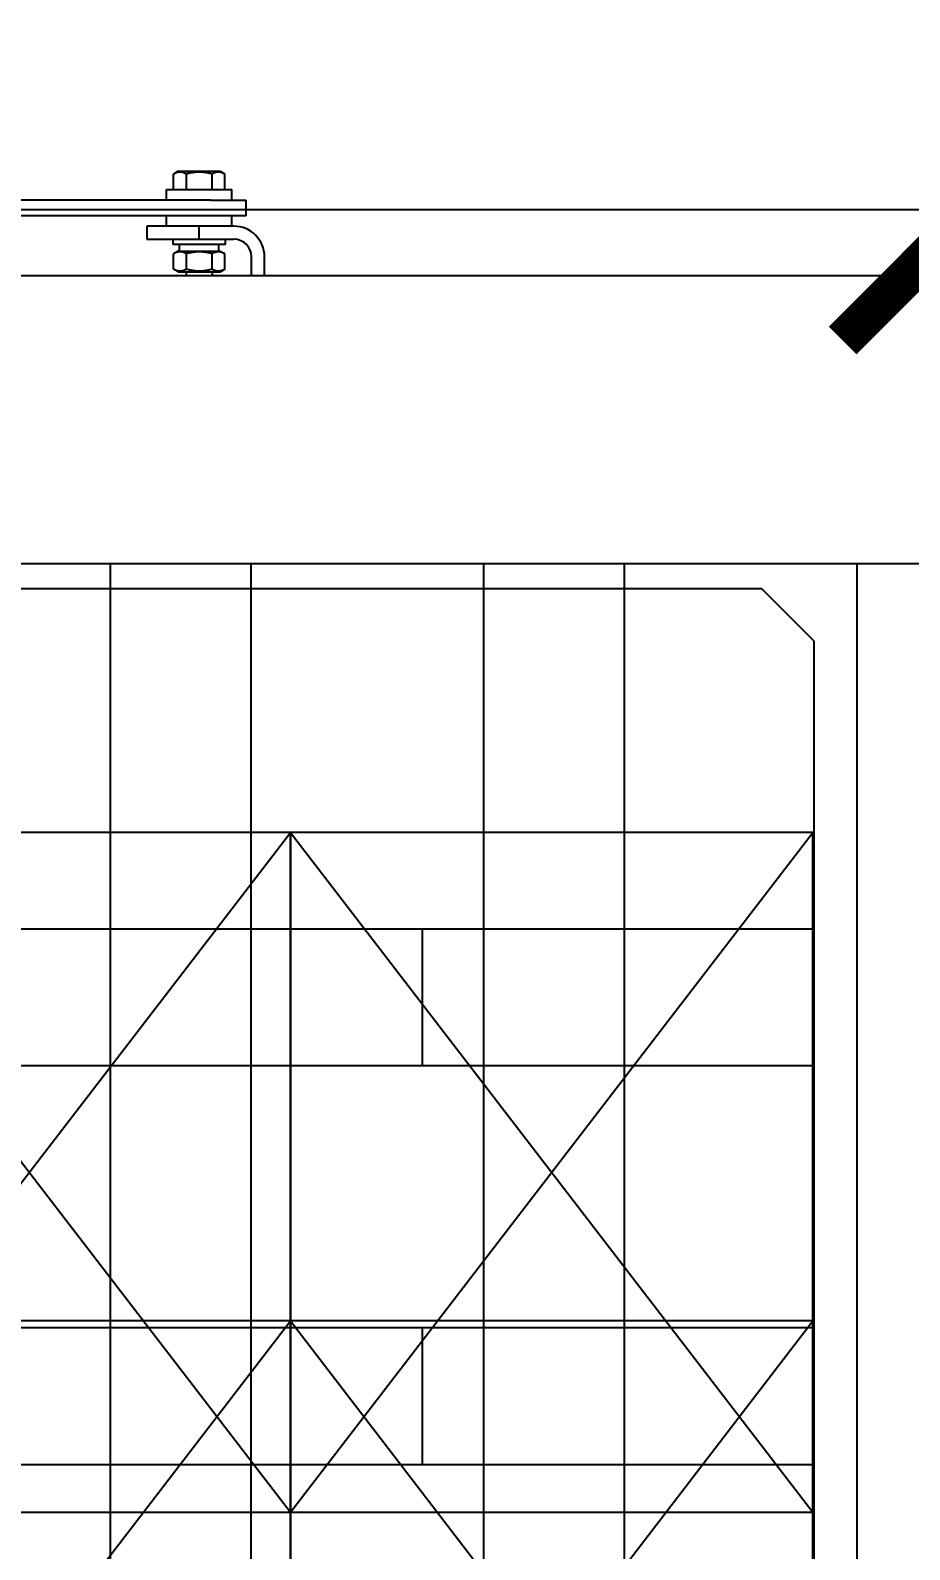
# Model space of a CAD drawing. Header units: millimetres. Extents: x -383313 to -161684, y -117025 to 99224.
# Drawn here: x -328504 to -328167, y 31817 to 32398 of the extents above; entities that cross this region are included whole.
import ezdxf

# ---------------------------------------------------------------- set-up
doc = ezdxf.new("R2010")
doc.units = ezdxf.units.MM
doc.header["$MEASUREMENT"] = 0
doc.linetypes.add('DASHED', pattern=[0.75, 0.5, -0.25])
doc.layers.get('Defpoints').update_dxf_attribs({"color": 31})
doc.layers.add('001__КОНСТРУКТИВ__размеры внутр.', color=7, linetype='Continuous')
doc.layers.add('Робот', color=30, linetype='Continuous')
doc.styles.add('PSTUDIO', font='arial.ttf')
doc.dimstyles.new('PS_TICK', dxfattribs={"dimscale": 100, "dimtxt": 2.5, "dimasz": 1, "dimexe": 2, "dimexo": 2, "dimgap": 1, "dimtad": 1, "dimdec": 0, "dimzin": 0, "dimdsep": 46, "dimtxsty": 'PSTUDIO', "dimblk": 'ARCHTICK', "dimcen": 2, "dimdle": 1.5, "dimse1": 1, "dimse2": 1, "dimadec": 0, "dimazin": 0, "dimtfac": 1, "dimtdec": 0, "dimtix": 1, "dimtmove": 1, "dimatfit": 3, "dimldrblk": 'ARCHTICK', "dimfxl": 1, "dimtolj": 1, "dimtzin": 0, "dimarcsym": 0})

# ---------------------------------------------------------------- blocks, each defined once
blk = doc.blocks.new('паллета1')
at = {"color": 44}
for p, q in [((20, 600), (0, 580)), ((130, 600), (20, 600)), ((130, -600), (130, 600)), ((182.5, 600), (130, 600)), ((282.5, 600), (182.5, 600)), ((182.5, 600), (182.5, -600)), ((282.5, -600), (282.5, 600)), ((335, 600), (282.5, 600)), ((465, 600), (335, 600)), ((335, 600), (335, -600)), ((0, 580), (0, -580)), ((130, 450), (182.5, 450)), ((282.5, 450), (335, 450))]:
    blk.add_line(p, q, dxfattribs=at)
blk = doc.blocks.new('_ArchTick')
at = {"color": 0, "linetype": 'ByBlock', "const_width": 0.15}
blk.add_lwpolyline([(-0.5, -0.5), (0.5, 0.5)], dxfattribs=at)
blk = doc.blocks.new('*D251')
at = {"layer": '001__КОНСТРУКТИВ__размеры внутр.', "color": 0, "linetype": 'ByBlock', "lineweight": -2, "ltscale": 100, "transparency": 16777216}
for p, q in [((-329342.69, 32909.38), (-329342.69, 32129.36)), ((-328142.69, 32909.38), (-328142.69, 32129.36)), ((-327992.69, 32329.36), (-329492.69, 32329.36))]:
    blk.add_line(p, q, dxfattribs=at)
at = {"layer": 'Defpoints', "color": 0, "ltscale": 100, "transparency": 16777216}
for p in [(-329342.69, 33109.38), (-328142.69, 33109.38), (-329342.69, 32329.36)]:
    blk.add_point(p, dxfattribs=at)
at = {"layer": '001__КОНСТРУКТИВ__размеры внутр.', "color": 0, "lineweight": -2, "ltscale": 100, "transparency": 16777216, "xscale": 100, "yscale": 100, "zscale": 100, "rotation": 180}
blk.add_blockref('_ArchTick', (-329342.69, 32329.36), dxfattribs=at)
at = {"layer": '001__КОНСТРУКТИВ__размеры внутр.', "color": 0, "lineweight": -2, "ltscale": 100, "transparency": 16777216, "xscale": 100, "yscale": 100, "zscale": 100}
blk.add_blockref('_ArchTick', (-328142.69, 32329.36), dxfattribs=at)
at = {"layer": '001__КОНСТРУКТИВ__размеры внутр.', "color": 0, "ltscale": 100, "transparency": 16777216, "insert": (-328742.69, 32557), "char_height": 250, "attachment_point": 5, "style": 'PSTUDIO'}
blk.add_mtext('\\A1;1200', dxfattribs=at)
blk = doc.blocks.new('A$Cdbab0bab')
at = {"color": 3}
for p, q in [((598.31, -470), (598.31, 457)), ((687.31, -470), (687.31, 457)), ((741.19, -470), (741.19, 457)), ((830.19, -470), (830.19, 457)), ((884.06, -470), (884.06, 457)), ((2000, -470), (0, -470)), ((543, -580), (1463, -580)), ((825, -580), (825, -587.3)), ((830, -580), (830, -587.3)), ((845, -581.5), (845, -580)), ((855, -581.5), (855, -580)), ((842, -581.5), (840.19, -582.55)), ((840.19, -582.55), (840.19, -588.45)), ((858, -581.5), (842, -581.5)), ((845.09, -582.55), (845.09, -588.45)), ((854.91, -582.55), (854.91, -588.45)), ((858, -581.5), (859.81, -582.55)), ((859.81, -582.55), (859.81, -588.45)), ((840, -592), (860, -592)), ((840, -592), (840, -594)), ((842, -589.5), (840.19, -588.45)), ((858, -589.5), (842, -589.5)), ((842.5, -589.5), (842.5, -592)), ((857.5, -589.5), (857.5, -592)), ((858, -589.5), (859.81, -588.45)), ((860, -592), (860, -594)), ((850, -594), (836.7, -594)), ((850, -594), (850, -599)), ((870, -594), (850, -594)), ((870, -599), (870, -594)), ((832, -603), (845.56, -603)), ((832, -603), (832, -609)), ((836.7, -599), (850, -599)), ((837.5, -599), (837.5, -603)), ((845.56, -603), (986.43, -603)), ((850, -599), (870, -599)), ((862.5, -599), (862.5, -603)), ((845.56, -609), (832, -609)), ((837.5, -609), (837.5, -613)), ((845.56, -609), (986.43, -609)), ((862.5, -609), (862.5, -613)), ((862.5, -613), (837.5, -613)), ((840.19, -613), (840.19, -618.95)), ((845.09, -613), (845.09, -618.95)), ((854.91, -613), (854.91, -618.95)), ((859.81, -613), (859.81, -618.95)), ((842, -620), (840.19, -618.95)), ((858, -620), (842, -620)), ((858, -620), (859.81, -618.95))]:
    blk.add_line(p, q, dxfattribs=at)
for radius in [11.7, 6.7]:
    blk.add_arc((836.7, -587.3), radius, 180, 270, dxfattribs=at)
for points in [[(840.19, -582.55), (842.64, -581.13), (845.09, -582.55)], [(845.09, -582.55), (850, -581.13), (854.91, -582.55)], [(854.91, -582.55), (857.36, -581.13), (859.81, -582.55)], [(840.19, -588.45), (842.64, -589.87), (845.09, -588.45)], [(845.09, -588.45), (850, -589.87), (854.91, -588.45)], [(854.91, -588.45), (857.36, -589.87), (859.81, -588.45)], [(840.19, -618.95), (842.64, -620.37), (845.09, -618.95)], [(845.09, -618.95), (850, -620.37), (854.91, -618.95)], [(854.91, -618.95), (857.36, -620.37), (859.81, -618.95)]]:
    blk.add_rational_spline(points, [1.22364575665, 1.41294441399, 1.22364575665], degree=2, dxfattribs=at)
blk = doc.blocks.new('Робот ABB IRB660_3.15 (сверху)')
at = {"layer": 'Робот'}
blk.add_circle((0, 0), 3150, dxfattribs=at)

msp = doc.modelspace()

# ---------------------------------------------------------------- linework, layer by layer
at = {"color": 2, "ltscale": 100}
for p, q in [((-328604.0478, 31831.22711), (-328404.0478, 32091.22711)), ((-328604.0478, 32091.22711), (-328404.0478, 31831.22711)), ((-328404.0478, 31831.22711), (-328204.0478, 32091.22711)), ((-328404.0478, 32091.22711), (-328204.0478, 31831.22711)), ((-328604.0478, 31644.42378), (-328404.0478, 31904.42378)), ((-328404.0478, 31644.42378), (-328204.0478, 31904.42378)), ((-328404.0478, 31904.42378), (-328204.0478, 31644.42378))]:
    msp.add_line(p, q, dxfattribs=at)
for points in [[(-328604.0478, 31831.22711), (-328404.0478, 31831.22711), (-328404.0478, 32091.22711), (-328604.0478, 32091.22711)], [(-328404.0478, 31831.22711), (-328204.0478, 31831.22711), (-328204.0478, 32091.22711), (-328404.0478, 32091.22711)], [(-328604.0478, 31644.42378), (-328404.0478, 31644.42378), (-328404.0478, 31904.42378), (-328604.0478, 31904.42378)], [(-328404.0478, 31644.42378), (-328204.0478, 31644.42378), (-328204.0478, 31904.42378), (-328404.0478, 31904.42378)]]:
    msp.add_lwpolyline(points, close=True, dxfattribs=at)

# ---------------------------------------------------------------- block references
at = {"linetype": 'DASHED', "rotation": 180}
msp.add_blockref('A$Cdbab0bab', (-327588.95318, 31724.05688), dxfattribs=at)
at = {"color": 2, "rotation": 270}
msp.add_blockref('паллета1', (-328803.57355, 32184.42378), dxfattribs=at)
at = {"layer": 'Робот', "rotation": 180}
msp.add_blockref('Робот ABB IRB660_3.15 (сверху)', (-328754.07698, 33964.72651), dxfattribs=at)

# ---------------------------------------------------------------- dimensions: what is measured, and where the dimension line sits
at = {"layer": '001__КОНСТРУКТИВ__размеры внутр.', "ltscale": 100}
dim = msp.add_linear_dim(base=(-329342.68576, 32329.3552), p1=(-328142.68576, 33109.37721), p2=(-329342.68576, 33109.37721), dimstyle='PS_TICK', override={"dimse1": 0, "dimse2": 0, "dimarcsym": 1}, dxfattribs=at)
dim.commit()
dim.dimension.update_dxf_attribs({"geometry": '*D251', "text_midpoint": (-328742.68576, 32556.99845)})

doc.saveas('drawing.dxf')
